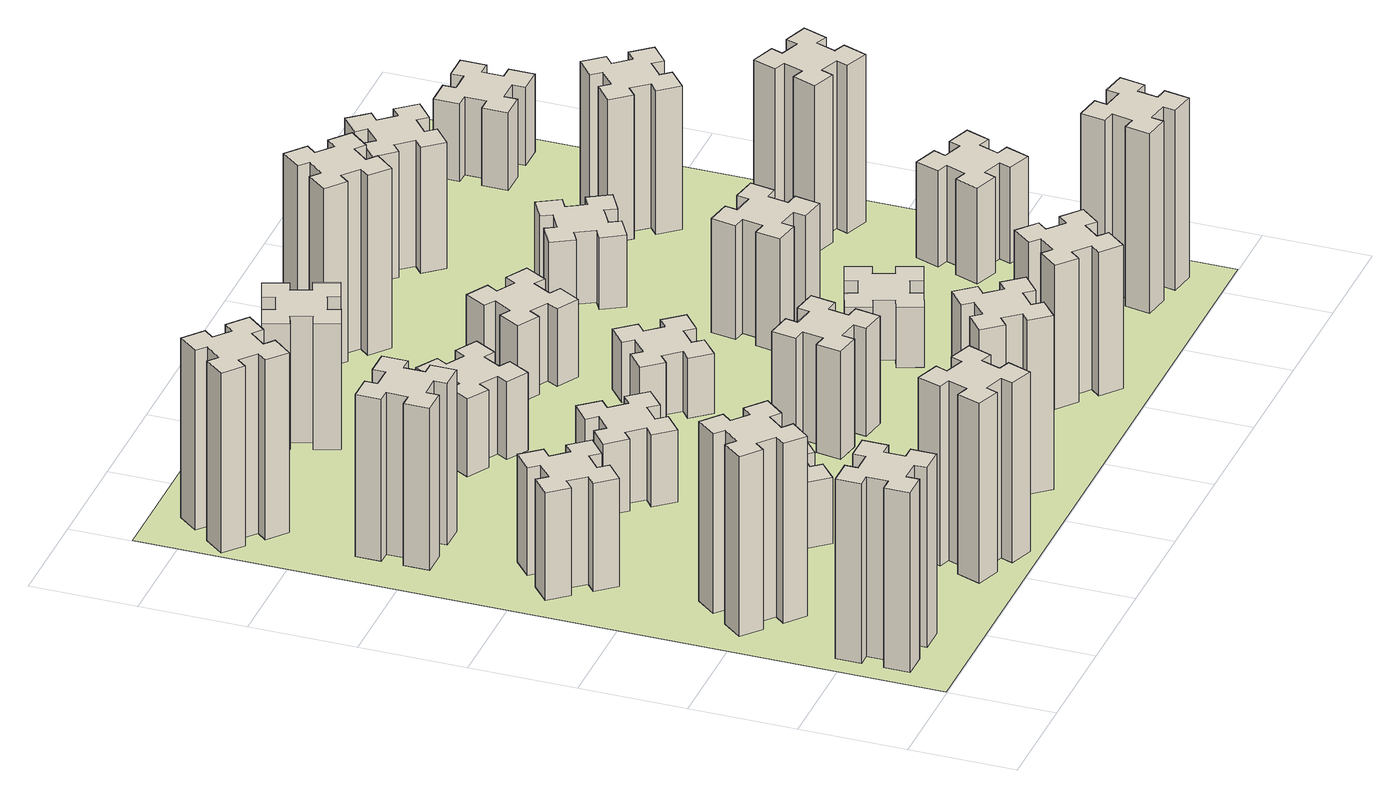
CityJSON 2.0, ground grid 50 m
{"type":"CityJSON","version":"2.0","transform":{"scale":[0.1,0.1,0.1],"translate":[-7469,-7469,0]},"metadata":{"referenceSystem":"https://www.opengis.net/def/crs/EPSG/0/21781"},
"CityObjects":{
"building1":{"type":"Building","attributes":{"class":"1000","function":"1000","usage":"1000","yearOfConstruction":2016,"roofType":"1000","measuredHeight":90,"storeysAboveGround":30,"storeysBelowGround":0},"geometry":[{"type":"Solid","lod":"1","boundaries":[[[[0,1,2,3,4,5,6,7,8,9,10,11,12,13,14,15,16,17,18,19]],[[17,16,20,21]],[[16,15,22,20]],[[15,14,23,22]],[[14,13,24,23]],[[13,12,25,24]],[[12,11,26,25]],[[11,10,27,26]],[[10,9,28,27]],[[9,8,29,28]],[[8,7,30,29]],[[7,6,31,30]],[[6,5,32,31]],[[5,4,33,32]],[[4,3,34,33]],[[3,2,35,34]],[[2,1,36,35]],[[1,0,37,36]],[[0,19,38,37]],[[19,18,39,38]],[[18,17,21,39]],[[24,25,26,27,28,29,30,31,32,33,34,35,36,37,38,39,21,20,22,23]]]]}]},
"building2":{"type":"Building","attributes":{"class":"1000","function":"1000","usage":"1000","yearOfConstruction":2016,"roofType":"1000","measuredHeight":90,"storeysAboveGround":30,"storeysBelowGround":0},"geometry":[{"type":"Solid","lod":"1","boundaries":[[[[40,41,42,43,44,45,46,47,48,49,50,51,52,53,54,55,56,57,58,59]],[[57,56,60,61]],[[56,55,62,60]],[[55,54,63,62]],[[54,53,64,63]],[[53,52,65,64]],[[52,51,66,65]],[[51,50,67,66]],[[50,49,68,67]],[[49,48,69,68]],[[48,47,70,69]],[[47,46,71,70]],[[46,45,72,71]],[[45,44,73,72]],[[44,43,74,73]],[[43,42,75,74]],[[42,41,76,75]],[[41,40,77,76]],[[40,59,78,77]],[[59,58,79,78]],[[58,57,61,79]],[[64,65,66,67,68,69,70,71,72,73,74,75,76,77,78,79,61,60,62,63]]]]}]},
"building3":{"type":"Building","attributes":{"class":"1000","function":"1000","usage":"1000","yearOfConstruction":2016,"roofType":"1000","measuredHeight":54,"storeysAboveGround":30,"storeysBelowGround":0},"geometry":[{"type":"Solid","lod":"1","boundaries":[[[[80,81,82,83,84,85,86,87,88,89,90,91,92,93,94,95,96,97,98,99]],[[97,96,100,101]],[[96,95,102,100]],[[95,94,103,102]],[[94,93,104,103]],[[93,92,105,104]],[[92,91,106,105]],[[91,90,107,106]],[[90,89,108,107]],[[89,88,109,108]],[[88,87,110,109]],[[87,86,111,110]],[[86,85,112,111]],[[85,84,113,112]],[[84,83,114,113]],[[83,82,115,114]],[[82,81,116,115]],[[81,80,117,116]],[[80,99,118,117]],[[99,98,119,118]],[[98,97,101,119]],[[104,105,106,107,108,109,110,111,112,113,114,115,116,117,118,119,101,100,102,103]]]]}]},
"building4":{"type":"Building","attributes":{"class":"1000","function":"1000","usage":"1000","yearOfConstruction":2016,"roofType":"1000","measuredHeight":81,"storeysAboveGround":30,"storeysBelowGround":0},"geometry":[{"type":"Solid","lod":"1","boundaries":[[[[120,121,122,123,124,125,126,127,128,129,130,131,132,133,134,135,136,137,138,139]],[[137,136,140,141]],[[136,135,142,140]],[[135,134,143,142]],[[134,133,144,143]],[[133,132,145,144]],[[132,131,146,145]],[[131,130,147,146]],[[130,129,148,147]],[[129,128,149,148]],[[128,127,150,149]],[[127,126,151,150]],[[126,125,152,151]],[[125,124,153,152]],[[124,123,154,153]],[[123,122,155,154]],[[122,121,156,155]],[[121,120,157,156]],[[120,139,158,157]],[[139,138,159,158]],[[138,137,141,159]],[[144,145,146,147,148,149,150,151,152,153,154,155,156,157,158,159,141,140,142,143]]]]}]},
"building5":{"type":"Building","attributes":{"class":"1000","function":"1000","usage":"1000","yearOfConstruction":2016,"roofType":"1000","measuredHeight":90,"storeysAboveGround":30,"storeysBelowGround":0},"geometry":[{"type":"Solid","lod":"1","boundaries":[[[[160,161,162,163,164,165,166,167,168,169,170,171,172,173,174,175,176,177,178,179]],[[177,176,180,181]],[[176,175,182,180]],[[175,174,183,182]],[[174,173,184,183]],[[173,172,185,184]],[[172,171,186,185]],[[171,170,187,186]],[[170,169,188,187]],[[169,168,189,188]],[[168,167,190,189]],[[167,166,191,190]],[[166,165,192,191]],[[165,164,193,192]],[[164,163,194,193]],[[163,162,195,194]],[[162,161,196,195]],[[161,160,197,196]],[[160,179,198,197]],[[179,178,199,198]],[[178,177,181,199]],[[184,185,186,187,188,189,190,191,192,193,194,195,196,197,198,199,181,180,182,183]]]]}]},
"building6":{"type":"Building","attributes":{"class":"1000","function":"1000","usage":"1000","yearOfConstruction":2016,"roofType":"1000","measuredHeight":90,"storeysAboveGround":30,"storeysBelowGround":0},"geometry":[{"type":"Solid","lod":"1","boundaries":[[[[200,201,202,203,204,205,206,207,208,209,210,211,212,213,214,215,216,217,218,219]],[[217,216,220,221]],[[216,215,222,220]],[[215,214,223,222]],[[214,213,224,223]],[[213,212,225,224]],[[212,211,226,225]],[[211,210,227,226]],[[210,209,228,227]],[[209,208,229,228]],[[208,207,230,229]],[[207,206,231,230]],[[206,205,232,231]],[[205,204,233,232]],[[204,203,234,233]],[[203,202,235,234]],[[202,201,236,235]],[[201,200,237,236]],[[200,219,238,237]],[[219,218,239,238]],[[218,217,221,239]],[[224,225,226,227,228,229,230,231,232,233,234,235,236,237,238,239,221,220,222,223]]]]}]},
"building7":{"type":"Building","attributes":{"class":"1000","function":"1000","usage":"1000","yearOfConstruction":2016,"roofType":"1000","measuredHeight":33,"storeysAboveGround":30,"storeysBelowGround":0},"geometry":[{"type":"Solid","lod":"1","boundaries":[[[[240,241,242,243,244,245,246,247,248,249,250,251,252,253,254,255,256,257,258,259]],[[257,256,260,261]],[[256,255,262,260]],[[255,254,263,262]],[[254,253,264,263]],[[253,252,265,264]],[[252,251,266,265]],[[251,250,267,266]],[[250,249,268,267]],[[249,248,269,268]],[[248,247,270,269]],[[247,246,271,270]],[[246,245,272,271]],[[245,244,273,272]],[[244,243,274,273]],[[243,242,275,274]],[[242,241,276,275]],[[241,240,277,276]],[[240,259,278,277]],[[259,258,279,278]],[[258,257,261,279]],[[264,265,266,267,268,269,270,271,272,273,274,275,276,277,278,279,261,260,262,263]]]]}]},
"building8":{"type":"Building","attributes":{"class":"1000","function":"1000","usage":"1000","yearOfConstruction":2016,"roofType":"1000","measuredHeight":36,"storeysAboveGround":30,"storeysBelowGround":0},"geometry":[{"type":"Solid","lod":"1","boundaries":[[[[280,281,282,283,284,285,286,287,288,289,290,291,292,293,294,295,296,297,298,299]],[[297,296,300,301]],[[296,295,302,300]],[[295,294,303,302]],[[294,293,304,303]],[[293,292,305,304]],[[292,291,306,305]],[[291,290,307,306]],[[290,289,308,307]],[[289,288,309,308]],[[288,287,310,309]],[[287,286,311,310]],[[286,285,312,311]],[[285,284,313,312]],[[284,283,314,313]],[[283,282,315,314]],[[282,281,316,315]],[[281,280,317,316]],[[280,299,318,317]],[[299,298,319,318]],[[298,297,301,319]],[[304,305,306,307,308,309,310,311,312,313,314,315,316,317,318,319,301,300,302,303]]]]}]},
"building9":{"type":"Building","attributes":{"class":"1000","function":"1000","usage":"1000","yearOfConstruction":2016,"roofType":"1000","measuredHeight":87,"storeysAboveGround":30,"storeysBelowGround":0},"geometry":[{"type":"Solid","lod":"1","boundaries":[[[[320,321,322,323,324,325,326,327,328,329,330,331,332,333,334,335,336,337,338,339]],[[337,336,340,341]],[[336,335,342,340]],[[335,334,343,342]],[[334,333,344,343]],[[333,332,345,344]],[[332,331,346,345]],[[331,330,347,346]],[[330,329,348,347]],[[329,328,349,348]],[[328,327,350,349]],[[327,326,351,350]],[[326,325,352,351]],[[325,324,353,352]],[[324,323,354,353]],[[323,322,355,354]],[[322,321,356,355]],[[321,320,357,356]],[[320,339,358,357]],[[339,338,359,358]],[[338,337,341,359]],[[344,345,346,347,348,349,350,351,352,353,354,355,356,357,358,359,341,340,342,343]]]]}]},
"building10":{"type":"Building","attributes":{"class":"1000","function":"1000","usage":"1000","yearOfConstruction":2016,"roofType":"1000","measuredHeight":39,"storeysAboveGround":30,"storeysBelowGround":0},"geometry":[{"type":"Solid","lod":"1","boundaries":[[[[360,361,362,363,364,365,366,367,368,369,370,371,372,373,374,375,376,377,378,379]],[[377,376,380,381]],[[376,375,382,380]],[[375,374,383,382]],[[374,373,384,383]],[[373,372,385,384]],[[372,371,386,385]],[[371,370,387,386]],[[370,369,388,387]],[[369,368,389,388]],[[368,367,390,389]],[[367,366,391,390]],[[366,365,392,391]],[[365,364,393,392]],[[364,363,394,393]],[[363,362,395,394]],[[362,361,396,395]],[[361,360,397,396]],[[360,379,398,397]],[[379,378,399,398]],[[378,377,381,399]],[[384,385,386,387,388,389,390,391,392,393,394,395,396,397,398,399,381,380,382,383]]]]}]},
"building11":{"type":"Building","attributes":{"class":"1000","function":"1000","usage":"1000","yearOfConstruction":2016,"roofType":"1000","measuredHeight":63,"storeysAboveGround":30,"storeysBelowGround":0},"geometry":[{"type":"Solid","lod":"1","boundaries":[[[[400,401,402,403,404,405,406,407,408,409,410,411,412,413,414,415,416,417,418,419]],[[417,416,420,421]],[[416,415,422,420]],[[415,414,423,422]],[[414,413,424,423]],[[413,412,425,424]],[[412,411,426,425]],[[411,410,427,426]],[[410,409,428,427]],[[409,408,429,428]],[[408,407,430,429]],[[407,406,431,430]],[[406,405,432,431]],[[405,404,433,432]],[[404,403,434,433]],[[403,402,435,434]],[[402,401,436,435]],[[401,400,437,436]],[[400,419,438,437]],[[419,418,439,438]],[[418,417,421,439]],[[424,425,426,427,428,429,430,431,432,433,434,435,436,437,438,439,421,420,422,423]]]]}]},
"building12":{"type":"Building","attributes":{"class":"1000","function":"1000","usage":"1000","yearOfConstruction":2016,"roofType":"1000","measuredHeight":54,"storeysAboveGround":30,"storeysBelowGround":0},"geometry":[{"type":"Solid","lod":"1","boundaries":[[[[440,441,442,443,444,445,446,447,448,449,450,451,452,453,454,455,456,457,458,459]],[[457,456,460,461]],[[456,455,462,460]],[[455,454,463,462]],[[454,453,464,463]],[[453,452,465,464]],[[452,451,466,465]],[[451,450,467,466]],[[450,449,468,467]],[[449,448,469,468]],[[448,447,470,469]],[[447,446,471,470]],[[446,445,472,471]],[[445,444,473,472]],[[444,443,474,473]],[[443,442,475,474]],[[442,441,476,475]],[[441,440,477,476]],[[440,459,478,477]],[[459,458,479,478]],[[458,457,461,479]],[[464,465,466,467,468,469,470,471,472,473,474,475,476,477,478,479,461,460,462,463]]]]}]},
"building13":{"type":"Building","attributes":{"class":"1000","function":"1000","usage":"1000","yearOfConstruction":2016,"roofType":"1000","measuredHeight":30,"storeysAboveGround":30,"storeysBelowGround":0},"geometry":[{"type":"Solid","lod":"1","boundaries":[[[[480,481,482,483,484,485,486,487,488,489,490,491,492,493,494,495,496,497,498,499]],[[497,496,500,501]],[[496,495,502,500]],[[495,494,503,502]],[[494,493,504,503]],[[493,492,505,504]],[[492,491,506,505]],[[491,490,507,506]],[[490,489,508,507]],[[489,488,509,508]],[[488,487,510,509]],[[487,486,511,510]],[[486,485,512,511]],[[485,484,513,512]],[[484,483,514,513]],[[483,482,515,514]],[[482,481,516,515]],[[481,480,517,516]],[[480,499,518,517]],[[499,498,519,518]],[[498,497,501,519]],[[504,505,506,507,508,509,510,511,512,513,514,515,516,517,518,519,501,500,502,503]]]]}]},
"building14":{"type":"Building","attributes":{"class":"1000","function":"1000","usage":"1000","yearOfConstruction":2016,"roofType":"1000","measuredHeight":39,"storeysAboveGround":30,"storeysBelowGround":0},"geometry":[{"type":"Solid","lod":"1","boundaries":[[[[520,521,522,523,524,525,526,527,528,529,530,531,532,533,534,535,536,537,538,539]],[[537,536,540,541]],[[536,535,542,540]],[[535,534,543,542]],[[534,533,544,543]],[[533,532,545,544]],[[532,531,546,545]],[[531,530,547,546]],[[530,529,548,547]],[[529,528,549,548]],[[528,527,550,549]],[[527,526,551,550]],[[526,525,552,551]],[[525,524,553,552]],[[524,523,554,553]],[[523,522,555,554]],[[522,521,556,555]],[[521,520,557,556]],[[520,539,558,557]],[[539,538,559,558]],[[538,537,541,559]],[[544,545,546,547,548,549,550,551,552,553,554,555,556,557,558,559,541,540,542,543]]]]}]},
"building15":{"type":"Building","attributes":{"class":"1000","function":"1000","usage":"1000","yearOfConstruction":2016,"roofType":"1000","measuredHeight":72,"storeysAboveGround":30,"storeysBelowGround":0},"geometry":[{"type":"Solid","lod":"1","boundaries":[[[[560,561,562,563,564,565,566,567,568,569,570,571,572,573,574,575,576,577,578,579]],[[577,576,580,581]],[[576,575,582,580]],[[575,574,583,582]],[[574,573,584,583]],[[573,572,585,584]],[[572,571,586,585]],[[571,570,587,586]],[[570,569,588,587]],[[569,568,589,588]],[[568,567,590,589]],[[567,566,591,590]],[[566,565,592,591]],[[565,564,593,592]],[[564,563,594,593]],[[563,562,595,594]],[[562,561,596,595]],[[561,560,597,596]],[[560,579,598,597]],[[579,578,599,598]],[[578,577,581,599]],[[584,585,586,587,588,589,590,591,592,593,594,595,596,597,598,599,581,580,582,583]]]]}]},
"building16":{"type":"Building","attributes":{"class":"1000","function":"1000","usage":"1000","yearOfConstruction":2016,"roofType":"1000","measuredHeight":90,"storeysAboveGround":30,"storeysBelowGround":0},"geometry":[{"type":"Solid","lod":"1","boundaries":[[[[600,601,602,603,604,605,606,607,608,609,610,611,612,613,614,615,616,617,618,619]],[[617,616,620,621]],[[616,615,622,620]],[[615,614,623,622]],[[614,613,624,623]],[[613,612,625,624]],[[612,611,626,625]],[[611,610,627,626]],[[610,609,628,627]],[[609,608,629,628]],[[608,607,630,629]],[[607,606,631,630]],[[606,605,632,631]],[[605,604,633,632]],[[604,603,634,633]],[[603,602,635,634]],[[602,601,636,635]],[[601,600,637,636]],[[600,619,638,637]],[[619,618,639,638]],[[618,617,621,639]],[[624,625,626,627,628,629,630,631,632,633,634,635,636,637,638,639,621,620,622,623]]]]}]},
"building17":{"type":"Building","attributes":{"class":"1000","function":"1000","usage":"1000","yearOfConstruction":2016,"roofType":"1000","measuredHeight":30,"storeysAboveGround":30,"storeysBelowGround":0},"geometry":[{"type":"Solid","lod":"1","boundaries":[[[[640,641,642,643,644,645,646,647,648,649,650,651,652,653,654,655,656,657,658,659]],[[657,656,660,661]],[[656,655,662,660]],[[655,654,663,662]],[[654,653,664,663]],[[653,652,665,664]],[[652,651,666,665]],[[651,650,667,666]],[[650,649,668,667]],[[649,648,669,668]],[[648,647,670,669]],[[647,646,671,670]],[[646,645,672,671]],[[645,644,673,672]],[[644,643,674,673]],[[643,642,675,674]],[[642,641,676,675]],[[641,640,677,676]],[[640,659,678,677]],[[659,658,679,678]],[[658,657,661,679]],[[664,665,666,667,668,669,670,671,672,673,674,675,676,677,678,679,661,660,662,663]]]]}]},
"building18":{"type":"Building","attributes":{"class":"1000","function":"1000","usage":"1000","yearOfConstruction":2016,"roofType":"1000","measuredHeight":57,"storeysAboveGround":30,"storeysBelowGround":0},"geometry":[{"type":"Solid","lod":"1","boundaries":[[[[680,681,682,683,684,685,686,687,688,689,690,691,692,693,694,695,696,697,698,699]],[[697,696,700,701]],[[696,695,702,700]],[[695,694,703,702]],[[694,693,704,703]],[[693,692,705,704]],[[692,691,706,705]],[[691,690,707,706]],[[690,689,708,707]],[[689,688,709,708]],[[688,687,710,709]],[[687,686,711,710]],[[686,685,712,711]],[[685,684,713,712]],[[684,683,714,713]],[[683,682,715,714]],[[682,681,716,715]],[[681,680,717,716]],[[680,699,718,717]],[[699,698,719,718]],[[698,697,701,719]],[[704,705,706,707,708,709,710,711,712,713,714,715,716,717,718,719,701,700,702,703]]]]}]},
"building19":{"type":"Building","attributes":{"class":"1000","function":"1000","usage":"1000","yearOfConstruction":2016,"roofType":"1000","measuredHeight":36,"storeysAboveGround":30,"storeysBelowGround":0},"geometry":[{"type":"Solid","lod":"1","boundaries":[[[[720,721,722,723,724,725,726,727,728,729,730,731,732,733,734,735,736,737,738,739]],[[737,736,740,741]],[[736,735,742,740]],[[735,734,743,742]],[[734,733,744,743]],[[733,732,745,744]],[[732,731,746,745]],[[731,730,747,746]],[[730,729,748,747]],[[729,728,749,748]],[[728,727,750,749]],[[727,726,751,750]],[[726,725,752,751]],[[725,724,753,752]],[[724,723,754,753]],[[723,722,755,754]],[[722,721,756,755]],[[721,720,757,756]],[[720,739,758,757]],[[739,738,759,758]],[[738,737,741,759]],[[744,745,746,747,748,749,750,751,752,753,754,755,756,757,758,759,741,740,742,743]]]]}]},
"building20":{"type":"Building","attributes":{"class":"1000","function":"1000","usage":"1000","yearOfConstruction":2016,"roofType":"1000","measuredHeight":90,"storeysAboveGround":30,"storeysBelowGround":0},"geometry":[{"type":"Solid","lod":"1","boundaries":[[[[760,761,762,763,764,765,766,767,768,769,770,771,772,773,774,775,776,777,778,779]],[[777,776,780,781]],[[776,775,782,780]],[[775,774,783,782]],[[774,773,784,783]],[[773,772,785,784]],[[772,771,786,785]],[[771,770,787,786]],[[770,769,788,787]],[[769,768,789,788]],[[768,767,790,789]],[[767,766,791,790]],[[766,765,792,791]],[[765,764,793,792]],[[764,763,794,793]],[[763,762,795,794]],[[762,761,796,795]],[[761,760,797,796]],[[760,779,798,797]],[[779,778,799,798]],[[778,777,781,799]],[[784,785,786,787,788,789,790,791,792,793,794,795,796,797,798,799,781,780,782,783]]]]}]},
"building21":{"type":"Building","attributes":{"class":"1000","function":"1000","usage":"1000","yearOfConstruction":2016,"roofType":"1000","measuredHeight":63,"storeysAboveGround":30,"storeysBelowGround":0},"geometry":[{"type":"Solid","lod":"1","boundaries":[[[[800,801,802,803,804,805,806,807,808,809,810,811,812,813,814,815,816,817,818,819]],[[817,816,820,821]],[[816,815,822,820]],[[815,814,823,822]],[[814,813,824,823]],[[813,812,825,824]],[[812,811,826,825]],[[811,810,827,826]],[[810,809,828,827]],[[809,808,829,828]],[[808,807,830,829]],[[807,806,831,830]],[[806,805,832,831]],[[805,804,833,832]],[[804,803,834,833]],[[803,802,835,834]],[[802,801,836,835]],[[801,800,837,836]],[[800,819,838,837]],[[819,818,839,838]],[[818,817,821,839]],[[824,825,826,827,828,829,830,831,832,833,834,835,836,837,838,839,821,820,822,823]]]]}]},
"building22":{"type":"Building","attributes":{"class":"1000","function":"1000","usage":"1000","yearOfConstruction":2016,"roofType":"1000","measuredHeight":48,"storeysAboveGround":30,"storeysBelowGround":0},"geometry":[{"type":"Solid","lod":"1","boundaries":[[[[840,841,842,843,844,845,846,847,848,849,850,851,852,853,854,855,856,857,858,859]],[[857,856,860,861]],[[856,855,862,860]],[[855,854,863,862]],[[854,853,864,863]],[[853,852,865,864]],[[852,851,866,865]],[[851,850,867,866]],[[850,849,868,867]],[[849,848,869,868]],[[848,847,870,869]],[[847,846,871,870]],[[846,845,872,871]],[[845,844,873,872]],[[844,843,874,873]],[[843,842,875,874]],[[842,841,876,875]],[[841,840,877,876]],[[840,859,878,877]],[[859,858,879,878]],[[858,857,861,879]],[[864,865,866,867,868,869,870,871,872,873,874,875,876,877,878,879,861,860,862,863]]]]}]},
"building23":{"type":"Building","attributes":{"class":"1000","function":"1000","usage":"1000","yearOfConstruction":2016,"roofType":"1000","measuredHeight":84,"storeysAboveGround":30,"storeysBelowGround":0},"geometry":[{"type":"Solid","lod":"1","boundaries":[[[[880,881,882,883,884,885,886,887,888,889,890,891,892,893,894,895,896,897,898,899]],[[897,896,900,901]],[[896,895,902,900]],[[895,894,903,902]],[[894,893,904,903]],[[893,892,905,904]],[[892,891,906,905]],[[891,890,907,906]],[[890,889,908,907]],[[889,888,909,908]],[[888,887,910,909]],[[887,886,911,910]],[[886,885,912,911]],[[885,884,913,912]],[[884,883,914,913]],[[883,882,915,914]],[[882,881,916,915]],[[881,880,917,916]],[[880,899,918,917]],[[899,898,919,918]],[[898,897,901,919]],[[904,905,906,907,908,909,910,911,912,913,914,915,916,917,918,919,901,900,902,903]]]]}]},
"building24":{"type":"Building","attributes":{"class":"1000","function":"1000","usage":"1000","yearOfConstruction":2016,"roofType":"1000","measuredHeight":72,"storeysAboveGround":30,"storeysBelowGround":0},"geometry":[{"type":"Solid","lod":"1","boundaries":[[[[920,921,922,923,924,925,926,927,928,929,930,931,932,933,934,935,936,937,938,939]],[[937,936,940,941]],[[936,935,942,940]],[[935,934,943,942]],[[934,933,944,943]],[[933,932,945,944]],[[932,931,946,945]],[[931,930,947,946]],[[930,929,948,947]],[[929,928,949,948]],[[928,927,950,949]],[[927,926,951,950]],[[926,925,952,951]],[[925,924,953,952]],[[924,923,954,953]],[[923,922,955,954]],[[922,921,956,955]],[[921,920,957,956]],[[920,939,958,957]],[[939,938,959,958]],[[938,937,941,959]],[[944,945,946,947,948,949,950,951,952,953,954,955,956,957,958,959,941,940,942,943]]]]}]},
"building25":{"type":"Building","attributes":{"class":"1000","function":"1000","usage":"1000","yearOfConstruction":2016,"roofType":"1000","measuredHeight":39,"storeysAboveGround":30,"storeysBelowGround":0},"geometry":[{"type":"Solid","lod":"1","boundaries":[[[[960,961,962,963,964,965,966,967,968,969,970,971,972,973,974,975,976,977,978,979]],[[977,976,980,981]],[[976,975,982,980]],[[975,974,983,982]],[[974,973,984,983]],[[973,972,985,984]],[[972,971,986,985]],[[971,970,987,986]],[[970,969,988,987]],[[969,968,989,988]],[[968,967,990,989]],[[967,966,991,990]],[[966,965,992,991]],[[965,964,993,992]],[[964,963,994,993]],[[963,962,995,994]],[[962,961,996,995]],[[961,960,997,996]],[[960,979,998,997]],[[979,978,999,998]],[[978,977,981,999]],[[984,985,986,987,988,989,990,991,992,993,994,995,996,997,998,999,981,980,982,983]]]]}]},
"landuse1":{"type":"LandUse","attributes":{"name":"plot1","function":"1010"},"geometry":[{"type":"MultiSurface","lod":"1","boundaries":[[[1000,1001,1002,1003]]]}]}
},
"vertices":[
[165,425,0],[165,325,0],[105,325,0],[105,205,0],[225,205,0],[225,265,0],[325,265,0],[325,205,0],[445,205,0],[445,325,0],[385,325,0],[385,425,0],[445,425,0],[445,545,0],[325,545,0],[325,485,0],[225,485,0],[225,545,0],[105,545,0],[105,425,0],[225,485,900],[225,545,900],[325,485,900],[325,545,900],[445,545,900],[445,425,900],[385,425,900],[385,325,900],[445,325,900],[445,205,900],[325,205,900],[325,265,900],[225,265,900],[225,205,900],[105,205,900],[105,325,900],[165,325,900],[165,425,900],[105,425,900],[105,545,900],
[484,1067,0],[408,1132,0],[446,1178,0],[354,1255,0],[277,1163,0],[323,1124,0],[259,1048,0],[213,1086,0],[136,994,0],[228,917,0],[266,963,0],[343,899,0],[304,853,0],[396,776,0],[473,868,0],[427,906,0],[492,983,0],[538,944,0],[615,1036,0],[523,1113,0],[492,983,900],[538,944,900],[427,906,900],[473,868,900],[396,776,900],[304,853,900],[343,899,900],[266,963,900],[228,917,900],[136,994,900],[213,1086,900],[259,1048,900],[323,1124,900],[277,1163,900],[354,1255,900],[446,1178,900],[408,1132,900],[484,1067,900],[523,1113,900],[615,1036,900],
[492,1888,0],[427,1964,0],[473,2003,0],[396,2095,0],[304,2018,0],[343,1972,0],[266,1907,0],[228,1953,0],[136,1876,0],[213,1784,0],[259,1823,0],[323,1746,0],[277,1708,0],[354,1616,0],[446,1693,0],[408,1739,0],[484,1803,0],[523,1757,0],[615,1834,0],[538,1926,0],[484,1803,540],[523,1757,540],[408,1739,540],[446,1693,540],[354,1616,540],[277,1708,540],[323,1746,540],[259,1823,540],[213,1784,540],[136,1876,540],[228,1953,540],[266,1907,540],[343,1972,540],[304,2018,540],[396,2095,540],[473,2003,540],[427,1964,540],[492,1888,540],[538,1926,540],[615,1834,540],
[485,2545,0],[485,2645,0],[545,2645,0],[545,2765,0],[425,2765,0],[425,2705,0],[325,2705,0],[325,2765,0],[205,2765,0],[205,2645,0],[265,2645,0],[265,2545,0],[205,2545,0],[205,2425,0],[325,2425,0],[325,2485,0],[425,2485,0],[425,2425,0],[545,2425,0],[545,2545,0],[425,2485,810],[425,2425,810],[325,2485,810],[325,2425,810],[205,2425,810],[205,2545,810],[265,2545,810],[265,2645,810],[205,2645,810],[205,2765,810],[325,2765,810],[325,2705,810],[425,2705,810],[425,2765,810],[545,2765,810],[545,2645,810],[485,2645,810],[485,2545,810],[545,2545,810],[545,2425,810],
[1029,360,0],[995,266,0],[939,287,0],[897,174,0],[1010,133,0],[1031,189,0],[1125,155,0],[1104,99,0],[1217,57,0],[1258,170,0],[1202,191,0],[1236,285,0],[1292,264,0],[1333,377,0],[1220,418,0],[1200,362,0],[1106,396,0],[1127,452,0],[1014,493,0],[973,380,0],[1106,396,900],[1127,452,900],[1200,362,900],[1220,418,900],[1333,377,900],[1292,264,900],[1236,285,900],[1202,191,900],[1258,170,900],[1217,57,900],[1104,99,900],[1125,155,900],[1031,189,900],[1010,133,900],[897,174,900],[939,287,900],[995,266,900],[1029,360,900],[973,380,900],[1014,493,900],
[384,3387,0],[308,3452,0],[346,3498,0],[254,3575,0],[177,3483,0],[223,3444,0],[159,3368,0],[113,3406,0],[36,3314,0],[128,3237,0],[166,3283,0],[243,3219,0],[204,3173,0],[296,3096,0],[373,3188,0],[327,3226,0],[392,3303,0],[438,3264,0],[515,3356,0],[423,3433,0],[392,3303,900],[438,3264,900],[327,3226,900],[373,3188,900],[296,3096,900],[204,3173,900],[243,3219,900],[166,3283,900],[128,3237,900],[36,3314,900],[113,3406,900],[159,3368,900],[223,3444,900],[177,3483,900],[254,3575,900],[346,3498,900],[308,3452,900],[384,3387,900],[423,3433,900],[515,3356,900],
[983,1232,0],[906,1167,0],[868,1213,0],[776,1136,0],[853,1044,0],[899,1083,0],[963,1006,0],[917,968,0],[994,876,0],[1086,953,0],[1048,999,0],[1124,1063,0],[1163,1017,0],[1255,1094,0],[1178,1186,0],[1132,1148,0],[1067,1224,0],[1113,1263,0],[1036,1355,0],[944,1278,0],[1067,1224,330],[1113,1263,330],[1132,1148,330],[1178,1186,330],[1255,1094,330],[1163,1017,330],[1124,1063,330],[1048,999,330],[1086,953,330],[994,876,330],[917,968,330],[963,1006,330],[899,1083,330],[853,1044,330],[776,1136,330],[868,1213,330],[906,1167,330],[983,1232,330],[944,1278,330],[1036,1355,330],
[1083,1972,0],[1006,1907,0],[968,1953,0],[876,1876,0],[953,1784,0],[999,1823,0],[1063,1746,0],[1017,1708,0],[1094,1616,0],[1186,1693,0],[1148,1739,0],[1224,1803,0],[1263,1757,0],[1355,1834,0],[1278,1926,0],[1232,1888,0],[1167,1964,0],[1213,2003,0],[1136,2095,0],[1044,2018,0],[1167,1964,360],[1213,2003,360],[1232,1888,360],[1278,1926,360],[1355,1834,360],[1263,1757,360],[1224,1803,360],[1148,1739,360],[1186,1693,360],[1094,1616,360],[1017,1708,360],[1063,1746,360],[999,1823,360],[953,1784,360],[876,1876,360],[968,1953,360],[1006,1907,360],[1083,1972,360],[1044,2018,360],[1136,2095,360],
[1639,343,0],[1703,266,0],[1657,228,0],[1734,136,0],[1826,213,0],[1788,259,0],[1864,323,0],[1903,277,0],[1995,354,0],[1918,446,0],[1872,408,0],[1807,484,0],[1853,523,0],[1776,615,0],[1684,538,0],[1723,492,0],[1646,427,0],[1608,473,0],[1516,396,0],[1593,304,0],[1646,427,870],[1608,473,870],[1723,492,870],[1684,538,870],[1776,615,870],[1853,523,870],[1807,484,870],[1872,408,870],[1918,446,870],[1995,354,870],[1903,277,870],[1864,323,870],[1788,259,870],[1826,213,870],[1734,136,870],[1657,228,870],[1703,266,870],[1639,343,870],[1593,304,870],[1516,396,870],
[1314,2666,0],[1227,2716,0],[1257,2768,0],[1153,2828,0],[1093,2724,0],[1145,2694,0],[1095,2607,0],[1043,2637,0],[983,2533,0],[1087,2473,0],[1117,2525,0],[1204,2475,0],[1174,2423,0],[1278,2363,0],[1338,2467,0],[1286,2497,0],[1336,2584,0],[1388,2554,0],[1448,2658,0],[1344,2718,0],[1336,2584,390],[1388,2554,390],[1286,2497,390],[1338,2467,390],[1278,2363,390],[1174,2423,390],[1204,2475,390],[1117,2525,390],[1087,2473,390],[983,2533,390],[1043,2637,390],[1095,2607,390],[1145,2694,390],[1093,2724,390],[1153,2828,390],[1257,2768,390],[1227,2716,390],[1314,2666,390],[1344,2718,390],[1448,2658,390],
[1125,3456,0],[1031,3422,0],[1010,3478,0],[897,3437,0],[939,3324,0],[995,3345,0],[1029,3251,0],[973,3230,0],[1014,3117,0],[1127,3159,0],[1106,3215,0],[1200,3249,0],[1220,3193,0],[1333,3234,0],[1292,3347,0],[1236,3326,0],[1202,3420,0],[1258,3440,0],[1217,3553,0],[1104,3512,0],[1202,3420,630],[1258,3440,630],[1236,3326,630],[1292,3347,630],[1333,3234,630],[1220,3193,630],[1200,3249,630],[1106,3215,630],[1127,3159,630],[1014,3117,630],[973,3230,630],[1029,3251,630],[995,3345,630],[939,3324,630],[897,3437,630],[1010,3478,630],[1031,3422,630],[1125,3456,630],[1104,3512,630],[1217,3553,630],
[1955,1147,0],[1972,1245,0],[2031,1235,0],[2052,1353,0],[1934,1374,0],[1924,1315,0],[1825,1332,0],[1836,1391,0],[1717,1412,0],[1697,1294,0],[1756,1284,0],[1738,1185,0],[1679,1196,0],[1658,1077,0],[1777,1057,0],[1787,1116,0],[1885,1098,0],[1875,1039,0],[1993,1018,0],[2014,1137,0],[1885,1098,540],[1875,1039,540],[1787,1116,540],[1777,1057,540],[1658,1077,540],[1679,1196,540],[1738,1185,540],[1756,1284,540],[1697,1294,540],[1717,1412,540],[1836,1391,540],[1825,1332,540],[1924,1315,540],[1934,1374,540],[2052,1353,540],[2031,1235,540],[1972,1245,540],[1955,1147,540],[2014,1137,540],[1993,1018,540],
[1972,1988,0],[1907,2064,0],[1953,2103,0],[1876,2195,0],[1784,2118,0],[1823,2072,0],[1746,2007,0],[1708,2053,0],[1616,1976,0],[1693,1884,0],[1739,1923,0],[1803,1846,0],[1757,1808,0],[1834,1716,0],[1926,1793,0],[1888,1839,0],[1964,1903,0],[2003,1857,0],[2095,1934,0],[2018,2026,0],[1964,1903,300],[2003,1857,300],[1888,1839,300],[1926,1793,300],[1834,1716,300],[1757,1808,300],[1803,1846,300],[1739,1923,300],[1693,1884,300],[1616,1976,300],[1708,2053,300],[1746,2007,300],[1823,2072,300],[1784,2118,300],[1876,2195,300],[1953,2103,300],[1907,2064,300],[1972,1988,300],[2018,2026,300],[2095,1934,300],
[1926,2497,0],[1976,2584,0],[2028,2554,0],[2088,2658,0],[1984,2718,0],[1954,2666,0],[1867,2716,0],[1897,2768,0],[1793,2828,0],[1733,2724,0],[1785,2694,0],[1735,2607,0],[1683,2637,0],[1623,2533,0],[1727,2473,0],[1757,2525,0],[1844,2475,0],[1814,2423,0],[1918,2363,0],[1978,2467,0],[1844,2475,390],[1814,2423,390],[1757,2525,390],[1727,2473,390],[1623,2533,390],[1683,2637,390],[1735,2607,390],[1785,2694,390],[1733,2724,390],[1793,2828,390],[1897,2768,390],[1867,2716,390],[1954,2666,390],[1984,2718,390],[2088,2658,390],[2028,2554,390],[1976,2584,390],[1926,2497,390],[1978,2467,390],[1918,2363,390],
[2486,323,0],[2563,259,0],[2524,213,0],[2616,136,0],[2693,228,0],[2647,266,0],[2712,343,0],[2758,304,0],[2835,396,0],[2743,473,0],[2704,427,0],[2628,492,0],[2666,538,0],[2574,615,0],[2497,523,0],[2543,484,0],[2479,408,0],[2433,446,0],[2356,354,0],[2448,277,0],[2479,408,720],[2433,446,720],[2543,484,720],[2497,523,720],[2574,615,720],[2666,538,720],[2628,492,720],[2704,427,720],[2743,473,720],[2835,396,720],[2758,304,720],[2712,343,720],[2647,266,720],[2693,228,720],[2616,136,720],[2524,213,720],[2563,259,720],[2486,323,720],[2448,277,720],[2356,354,720],
[1746,3383,0],[1823,3319,0],[1784,3273,0],[1876,3196,0],[1953,3288,0],[1907,3326,0],[1972,3403,0],[2018,3364,0],[2095,3456,0],[2003,3533,0],[1964,3487,0],[1888,3552,0],[1926,3598,0],[1834,3675,0],[1757,3583,0],[1803,3544,0],[1739,3468,0],[1693,3506,0],[1616,3414,0],[1708,3337,0],[1739,3468,900],[1693,3506,900],[1803,3544,900],[1757,3583,900],[1834,3675,900],[1926,3598,900],[1888,3552,900],[1964,3487,900],[2003,3533,900],[2095,3456,900],[2018,3364,900],[1972,3403,900],[1907,3326,900],[1953,3288,900],[1876,3196,900],[1784,3273,900],[1823,3319,900],[1746,3383,900],[1708,3337,900],[1616,3414,900],
[2716,1206,0],[2682,1300,0],[2738,1320,0],[2697,1433,0],[2584,1392,0],[2605,1336,0],[2511,1302,0],[2490,1358,0],[2377,1317,0],[2419,1204,0],[2475,1225,0],[2509,1131,0],[2453,1110,0],[2494,997,0],[2607,1039,0],[2586,1095,0],[2680,1129,0],[2700,1073,0],[2813,1114,0],[2772,1227,0],[2680,1129,300],[2700,1073,300],[2586,1095,300],[2607,1039,300],[2494,997,300],[2453,1110,300],[2509,1131,300],[2475,1225,300],[2419,1204,300],[2377,1317,300],[2490,1358,300],[2511,1302,300],[2605,1336,300],[2584,1392,300],[2697,1433,300],[2738,1320,300],[2682,1300,300],[2716,1206,300],[2772,1227,300],[2813,1114,300],
[2664,1855,0],[2565,1872,0],[2576,1931,0],[2457,1952,0],[2437,1834,0],[2496,1824,0],[2478,1725,0],[2419,1736,0],[2398,1617,0],[2517,1597,0],[2527,1656,0],[2625,1638,0],[2615,1579,0],[2733,1558,0],[2754,1677,0],[2695,1687,0],[2712,1785,0],[2771,1775,0],[2792,1893,0],[2674,1914,0],[2712,1785,570],[2771,1775,570],[2695,1687,570],[2754,1677,570],[2733,1558,570],[2615,1579,570],[2625,1638,570],[2527,1656,570],[2517,1597,570],[2398,1617,570],[2419,1736,570],[2478,1725,570],[2496,1824,570],[2437,1834,570],[2457,1952,570],[2576,1931,570],[2565,1872,570],[2664,1855,570],[2674,1914,570],[2792,1893,570],
[2475,2584,0],[2525,2497,0],[2473,2467,0],[2533,2363,0],[2637,2423,0],[2607,2475,0],[2694,2525,0],[2724,2473,0],[2828,2533,0],[2768,2637,0],[2716,2607,0],[2666,2694,0],[2718,2724,0],[2658,2828,0],[2554,2768,0],[2584,2716,0],[2497,2666,0],[2467,2718,0],[2363,2658,0],[2423,2554,0],[2497,2666,360],[2467,2718,360],[2584,2716,360],[2554,2768,360],[2658,2828,360],[2718,2724,360],[2666,2694,360],[2716,2607,360],[2768,2637,360],[2828,2533,360],[2724,2473,360],[2694,2525,360],[2607,2475,360],[2637,2423,360],[2533,2363,360],[2473,2467,360],[2525,2497,360],[2475,2584,360],[2423,2554,360],[2363,2658,360],
[3504,475,0],[3405,492,0],[3416,551,0],[3297,572,0],[3277,454,0],[3336,444,0],[3318,345,0],[3259,356,0],[3238,237,0],[3357,217,0],[3367,276,0],[3465,258,0],[3455,199,0],[3573,178,0],[3594,297,0],[3535,307,0],[3552,405,0],[3611,395,0],[3632,513,0],[3514,534,0],[3552,405,900],[3611,395,900],[3535,307,900],[3594,297,900],[3573,178,900],[3455,199,900],[3465,258,900],[3367,276,900],[3357,217,900],[3238,237,900],[3259,356,900],[3318,345,900],[3336,444,900],[3277,454,900],[3297,572,900],[3416,551,900],[3405,492,900],[3504,475,900],[3514,534,900],[3632,513,900],
[2712,3468,0],[2647,3544,0],[2693,3583,0],[2616,3675,0],[2524,3598,0],[2563,3552,0],[2486,3487,0],[2448,3533,0],[2356,3456,0],[2433,3364,0],[2479,3403,0],[2543,3326,0],[2497,3288,0],[2574,3196,0],[2666,3273,0],[2628,3319,0],[2704,3383,0],[2743,3337,0],[2835,3414,0],[2758,3506,0],[2704,3383,630],[2743,3337,630],[2628,3319,630],[2666,3273,630],[2574,3196,630],[2497,3288,630],[2543,3326,630],[2479,3403,630],[2433,3364,630],[2356,3456,630],[2448,3533,630],[2486,3487,630],[2563,3552,630],[2524,3598,630],[2616,3675,630],[2693,3583,630],[2647,3544,630],[2712,3468,630],[2758,3506,630],[2835,3414,630],
[3351,1029,0],[3445,995,0],[3424,939,0],[3537,897,0],[3578,1010,0],[3522,1031,0],[3556,1125,0],[3612,1104,0],[3653,1217,0],[3540,1258,0],[3520,1202,0],[3426,1236,0],[3447,1292,0],[3334,1333,0],[3293,1220,0],[3349,1200,0],[3315,1106,0],[3259,1127,0],[3217,1014,0],[3330,973,0],[3315,1106,480],[3259,1127,480],[3349,1200,480],[3293,1220,480],[3334,1333,480],[3447,1292,480],[3426,1236,480],[3520,1202,480],[3540,1258,480],[3653,1217,480],[3612,1104,480],[3556,1125,480],[3522,1031,480],[3578,1010,480],[3537,897,480],[3424,939,480],[3445,995,480],[3351,1029,480],[3330,973,480],[3217,1014,480],
[3520,1942,0],[3426,1976,0],[3447,2032,0],[3334,2073,0],[3293,1960,0],[3349,1940,0],[3315,1846,0],[3259,1867,0],[3217,1754,0],[3330,1713,0],[3351,1769,0],[3445,1735,0],[3424,1679,0],[3537,1637,0],[3578,1750,0],[3522,1771,0],[3556,1865,0],[3612,1844,0],[3653,1957,0],[3540,1998,0],[3556,1865,840],[3612,1844,840],[3522,1771,840],[3578,1750,840],[3537,1637,840],[3424,1679,840],[3445,1735,840],[3351,1769,840],[3330,1713,840],[3217,1754,840],[3259,1867,840],[3315,1846,840],[3349,1940,840],[3293,1960,840],[3334,2073,840],[3447,2032,840],[3426,1976,840],[3520,1942,840],[3540,1998,840],[3653,1957,840],
[3119,2563,0],[3183,2486,0],[3137,2448,0],[3214,2356,0],[3306,2433,0],[3268,2479,0],[3344,2543,0],[3383,2497,0],[3475,2574,0],[3398,2666,0],[3352,2628,0],[3287,2704,0],[3333,2743,0],[3256,2835,0],[3164,2758,0],[3203,2712,0],[3126,2647,0],[3088,2693,0],[2996,2616,0],[3073,2524,0],[3126,2647,720],[3088,2693,720],[3203,2712,720],[3164,2758,720],[3256,2835,720],[3333,2743,720],[3287,2704,720],[3352,2628,720],[3398,2666,720],[3475,2574,720],[3383,2497,720],[3344,2543,720],[3268,2479,720],[3306,2433,720],[3214,2356,720],[3137,2448,720],[3183,2486,720],[3119,2563,720],[3073,2524,720],[2996,2616,720],
[3385,3225,0],[3485,3225,0],[3485,3165,0],[3605,3165,0],[3605,3285,0],[3545,3285,0],[3545,3385,0],[3605,3385,0],[3605,3505,0],[3485,3505,0],[3485,3445,0],[3385,3445,0],[3385,3505,0],[3265,3505,0],[3265,3385,0],[3325,3385,0],[3325,3285,0],[3265,3285,0],[3265,3165,0],[3385,3165,0],[3325,3285,390],[3265,3285,390],[3325,3385,390],[3265,3385,390],[3265,3505,390],[3385,3505,390],[3385,3445,390],[3485,3445,390],[3485,3505,390],[3605,3505,390],[3605,3385,390],[3545,3385,390],[3545,3285,390],[3605,3285,390],[3605,3165,390],[3485,3165,390],[3485,3225,390],[3385,3225,390],[3385,3165,390],[3265,3165,390],
[5,3705,0],[3705,3705,0],[3705,5,0],[5,5,0]
]}
